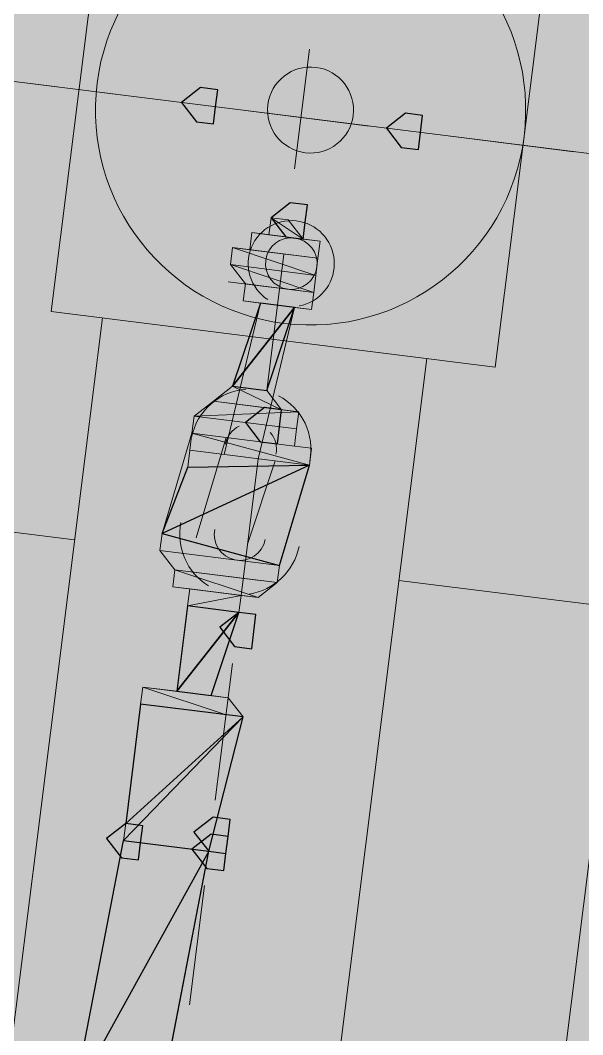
# Model space of a CAD drawing. Header units: metres. Extents: x -4 to 509425, y 7549 to 4732445.
# Drawn here: x 476054.4975 to 476054.7741, y 4719727.5719 to 4719728.0712 of the extents above; entities that cross this region are included whole.
import ezdxf

# ---------------------------------------------------------------- set-up
doc = ezdxf.new("R2010")
doc.units = ezdxf.units.M
doc.header["$LTSCALE"] = 0.01
doc.header["$MEASUREMENT"] = 0
doc.layers.get('0').update_dxf_attribs({"lineweight": 0})
doc.layers.add('_SUBESTACIÓN', color=1, linetype='Continuous')
doc.layers.add('SUBESTACION LA VID', color=253, linetype='Continuous')

# ---------------------------------------------------------------- blocks, each defined once
blk = doc.blocks.new('A$Cfff6051d')
at = {"layer": 'SUBESTACION LA VID', "transparency": 33554687}
h = blk.add_hatch(color=256, dxfattribs=at)
h.dxf.hatch_style = 2
h.paths.add_polyline_path([(476054.59354, 4719728.02864), (476054.59459, 4719728.03704), (476054.58619, 4719728.03809), (476054.57674, 4719728.03074), (476054.58409, 4719728.02129), (476054.59249, 4719728.02024)])
h = blk.add_hatch(color=256, dxfattribs=at)
h.dxf.hatch_style = 2
h.paths.add_polyline_path([(476054.59354, 4719728.02864), (476054.59459, 4719728.03704), (476054.58619, 4719728.03809), (476054.57674, 4719728.03074), (476054.58409, 4719728.02129), (476054.59249, 4719728.02024)])
h = blk.add_hatch(color=256, dxfattribs=at)
h.dxf.hatch_style = 2
h.paths.add_polyline_path([(476054.59354, 4719728.02864), (476054.59459, 4719728.03704), (476054.58619, 4719728.03809), (476054.57674, 4719728.03074), (476054.58409, 4719728.02129), (476054.59249, 4719728.02024)])
h = blk.add_hatch(color=256, dxfattribs=at)
h.dxf.hatch_style = 2
h.paths.add_polyline_path([(476054.59354, 4719728.02864), (476054.59459, 4719728.03704), (476054.58619, 4719728.03809), (476054.57674, 4719728.03074), (476054.58409, 4719728.02129), (476054.59249, 4719728.02024)])
h = blk.add_hatch(color=256, dxfattribs=at)
h.dxf.hatch_style = 2
h.paths.add_polyline_path([(476054.59354, 4719728.02864), (476054.59459, 4719728.03704), (476054.58619, 4719728.03809), (476054.57674, 4719728.03074), (476054.58409, 4719728.02129), (476054.59249, 4719728.02024)])
h = blk.add_hatch(color=256, dxfattribs=at)
h.dxf.hatch_style = 2
h.paths.add_polyline_path([(476054.59354, 4719728.02864), (476054.59459, 4719728.03704), (476054.58619, 4719728.03809), (476054.57674, 4719728.03074), (476054.58409, 4719728.02129), (476054.59249, 4719728.02024)])
h = blk.add_hatch(color=256, dxfattribs=at)
h.dxf.hatch_style = 2
h.paths.add_polyline_path([(476054.69435, 4719728.016), (476054.6954, 4719728.0244), (476054.687, 4719728.02545), (476054.67755, 4719728.01811), (476054.6849, 4719728.00865), (476054.6933, 4719728.0076)])
h = blk.add_hatch(color=256, dxfattribs=at)
h.dxf.hatch_style = 2
h.paths.add_polyline_path([(476054.69435, 4719728.016), (476054.6954, 4719728.0244), (476054.687, 4719728.02545), (476054.67755, 4719728.01811), (476054.6849, 4719728.00865), (476054.6933, 4719728.0076)])
h = blk.add_hatch(color=256, dxfattribs=at)
h.dxf.hatch_style = 2
h.paths.add_polyline_path([(476054.69435, 4719728.016), (476054.6954, 4719728.0244), (476054.687, 4719728.02545), (476054.67755, 4719728.01811), (476054.6849, 4719728.00865), (476054.6933, 4719728.0076)])
h = blk.add_hatch(color=256, dxfattribs=at)
h.dxf.hatch_style = 2
h.paths.add_polyline_path([(476054.69435, 4719728.016), (476054.6954, 4719728.0244), (476054.687, 4719728.02545), (476054.67755, 4719728.01811), (476054.6849, 4719728.00865), (476054.6933, 4719728.0076)])
h = blk.add_hatch(color=256, dxfattribs=at)
h.dxf.hatch_style = 2
h.paths.add_polyline_path([(476054.69435, 4719728.016), (476054.6954, 4719728.0244), (476054.687, 4719728.02545), (476054.67755, 4719728.01811), (476054.6849, 4719728.00865), (476054.6933, 4719728.0076)])
h = blk.add_hatch(color=256, dxfattribs=at)
h.dxf.hatch_style = 2
h.paths.add_polyline_path([(476054.69435, 4719728.016), (476054.6954, 4719728.0244), (476054.687, 4719728.02545), (476054.67755, 4719728.01811), (476054.6849, 4719728.00865), (476054.6933, 4719728.0076)])
h = blk.add_hatch(color=256, dxfattribs=at)
h.dxf.hatch_style = 2
h.paths.add_polyline_path([(476054.63763, 4719727.97192), (476054.63868, 4719727.98032), (476054.63027, 4719727.98137), (476054.62082, 4719727.97402), (476054.62817, 4719727.96457), (476054.63658, 4719727.96352)])
h = blk.add_hatch(color=256, dxfattribs=at)
h.dxf.hatch_style = 2
h.paths.add_polyline_path([(476054.63763, 4719727.97192), (476054.63868, 4719727.98032), (476054.63027, 4719727.98137), (476054.62082, 4719727.97402), (476054.62817, 4719727.96457), (476054.63658, 4719727.96352)])
h = blk.add_hatch(color=256, dxfattribs=at)
h.dxf.hatch_style = 2
h.paths.add_polyline_path([(476054.63763, 4719727.97192), (476054.63868, 4719727.98032), (476054.63027, 4719727.98137), (476054.62082, 4719727.97402), (476054.62817, 4719727.96457), (476054.63658, 4719727.96352)])
h = blk.add_hatch(color=256, dxfattribs=at)
h.dxf.hatch_style = 2
h.paths.add_polyline_path([(476054.63763, 4719727.97192), (476054.63868, 4719727.98032), (476054.63027, 4719727.98137), (476054.62082, 4719727.97402), (476054.62817, 4719727.96457), (476054.63658, 4719727.96352)])
h = blk.add_hatch(color=256, dxfattribs=at)
h.dxf.hatch_style = 2
h.paths.add_polyline_path([(476054.63763, 4719727.97192), (476054.63868, 4719727.98032), (476054.63027, 4719727.98137), (476054.62082, 4719727.97402), (476054.62817, 4719727.96457), (476054.63658, 4719727.96352)])
h = blk.add_hatch(color=256, dxfattribs=at)
h.dxf.hatch_style = 2
h.paths.add_polyline_path([(476054.63763, 4719727.97192), (476054.63868, 4719727.98032), (476054.63027, 4719727.98137), (476054.62082, 4719727.97402), (476054.62817, 4719727.96457), (476054.63658, 4719727.96352)])
h = blk.add_hatch(color=256, dxfattribs=at)
h.dxf.hatch_style = 2
h.paths.add_polyline_path([(476054.62499, 4719727.87111), (476054.62604, 4719727.87951), (476054.61764, 4719727.88057), (476054.60818, 4719727.87322), (476054.61553, 4719727.86377), (476054.62394, 4719727.86271)])
h = blk.add_hatch(color=256, dxfattribs=at)
h.dxf.hatch_style = 2
h.paths.add_polyline_path([(476054.62499, 4719727.87111), (476054.62604, 4719727.87951), (476054.61764, 4719727.88057), (476054.60818, 4719727.87322), (476054.61553, 4719727.86377), (476054.62394, 4719727.86271)])
h = blk.add_hatch(color=256, dxfattribs=at)
h.dxf.hatch_style = 2
h.paths.add_polyline_path([(476054.62499, 4719727.87111), (476054.62604, 4719727.87951), (476054.61764, 4719727.88057), (476054.60818, 4719727.87322), (476054.61553, 4719727.86377), (476054.62394, 4719727.86271)])
h = blk.add_hatch(color=256, dxfattribs=at)
h.dxf.hatch_style = 2
h.paths.add_polyline_path([(476054.62499, 4719727.87111), (476054.62604, 4719727.87951), (476054.61764, 4719727.88057), (476054.60818, 4719727.87322), (476054.61553, 4719727.86377), (476054.62394, 4719727.86271)])
h = blk.add_hatch(color=256, dxfattribs=at)
h.dxf.hatch_style = 2
h.paths.add_polyline_path([(476054.62499, 4719727.87111), (476054.62604, 4719727.87951), (476054.61764, 4719727.88057), (476054.60818, 4719727.87322), (476054.61553, 4719727.86377), (476054.62394, 4719727.86271)])
h = blk.add_hatch(color=256, dxfattribs=at)
h.dxf.hatch_style = 2
h.paths.add_polyline_path([(476054.62499, 4719727.87111), (476054.62604, 4719727.87951), (476054.61764, 4719727.88057), (476054.60818, 4719727.87322), (476054.61553, 4719727.86377), (476054.62394, 4719727.86271)])
h = blk.add_hatch(color=256, dxfattribs=at)
h.dxf.hatch_style = 2
h.paths.add_polyline_path([(476054.61235, 4719727.77031), (476054.61341, 4719727.77871), (476054.605, 4719727.77976), (476054.59555, 4719727.77242), (476054.60289, 4719727.76296), (476054.6113, 4719727.76191)])
h = blk.add_hatch(color=256, dxfattribs=at)
h.dxf.hatch_style = 2
h.paths.add_polyline_path([(476054.61235, 4719727.77031), (476054.61341, 4719727.77871), (476054.605, 4719727.77976), (476054.59555, 4719727.77242), (476054.60289, 4719727.76296), (476054.6113, 4719727.76191)])
h = blk.add_hatch(color=256, dxfattribs=at)
h.dxf.hatch_style = 2
h.paths.add_polyline_path([(476054.61235, 4719727.77031), (476054.61341, 4719727.77871), (476054.605, 4719727.77976), (476054.59555, 4719727.77242), (476054.60289, 4719727.76296), (476054.6113, 4719727.76191)])
h = blk.add_hatch(color=256, dxfattribs=at)
h.dxf.hatch_style = 2
h.paths.add_polyline_path([(476054.61235, 4719727.77031), (476054.61341, 4719727.77871), (476054.605, 4719727.77976), (476054.59555, 4719727.77242), (476054.60289, 4719727.76296), (476054.6113, 4719727.76191)])
h = blk.add_hatch(color=256, dxfattribs=at)
h.dxf.hatch_style = 2
h.paths.add_polyline_path([(476054.61235, 4719727.77031), (476054.61341, 4719727.77871), (476054.605, 4719727.77976), (476054.59555, 4719727.77242), (476054.60289, 4719727.76296), (476054.6113, 4719727.76191)])
h = blk.add_hatch(color=256, dxfattribs=at)
h.dxf.hatch_style = 2
h.paths.add_polyline_path([(476054.61235, 4719727.77031), (476054.61341, 4719727.77871), (476054.605, 4719727.77976), (476054.59555, 4719727.77242), (476054.60289, 4719727.76296), (476054.6113, 4719727.76191)])
h = blk.add_hatch(color=256, dxfattribs=at)
h.dxf.hatch_style = 2
h.paths.add_polyline_path([(476054.59972, 4719727.6695), (476054.60077, 4719727.6779), (476054.59236, 4719727.67896), (476054.58291, 4719727.67161), (476054.59025, 4719727.66216), (476054.59866, 4719727.6611)])
h = blk.add_hatch(color=256, dxfattribs=at)
h.dxf.hatch_style = 2
h.paths.add_polyline_path([(476054.59972, 4719727.6695), (476054.60077, 4719727.6779), (476054.59236, 4719727.67896), (476054.58291, 4719727.67161), (476054.59025, 4719727.66216), (476054.59866, 4719727.6611)])
h = blk.add_hatch(color=256, dxfattribs=at)
h.dxf.hatch_style = 2
h.paths.add_polyline_path([(476054.59972, 4719727.6695), (476054.60077, 4719727.6779), (476054.59236, 4719727.67896), (476054.58291, 4719727.67161), (476054.59025, 4719727.66216), (476054.59866, 4719727.6611)])
h = blk.add_hatch(color=256, dxfattribs=at)
h.dxf.hatch_style = 2
h.paths.add_polyline_path([(476054.59972, 4719727.6695), (476054.60077, 4719727.6779), (476054.59236, 4719727.67896), (476054.58291, 4719727.67161), (476054.59025, 4719727.66216), (476054.59866, 4719727.6611)])
h = blk.add_hatch(color=256, dxfattribs=at)
h.dxf.hatch_style = 2
h.paths.add_polyline_path([(476054.59972, 4719727.6695), (476054.60077, 4719727.6779), (476054.59236, 4719727.67896), (476054.58291, 4719727.67161), (476054.59025, 4719727.66216), (476054.59866, 4719727.6611)])
h = blk.add_hatch(color=256, dxfattribs=at)
h.dxf.hatch_style = 2
h.paths.add_polyline_path([(476054.59972, 4719727.6695), (476054.60077, 4719727.6779), (476054.59236, 4719727.67896), (476054.58291, 4719727.67161), (476054.59025, 4719727.66216), (476054.59866, 4719727.6611)])
h = blk.add_hatch(color=256, dxfattribs=at)
h.dxf.hatch_style = 2
h.paths.add_polyline_path([(476054.55665, 4719727.66637), (476054.55771, 4719727.67477), (476054.54931, 4719727.67582), (476054.53985, 4719727.66848), (476054.5472, 4719727.65902), (476054.5556, 4719727.65797)])
h = blk.add_hatch(color=256, dxfattribs=at)
h.dxf.hatch_style = 2
h.paths.add_polyline_path([(476054.59866, 4719727.6611), (476054.59972, 4719727.6695), (476054.59131, 4719727.67056), (476054.58185, 4719727.66321), (476054.5892, 4719727.65376), (476054.59761, 4719727.6527)])
at = {"layer": 'SUBESTACION LA VID', "lineweight": 15}
for p, q in [((476055.52598, 4719727.91174), (476054.26593, 4719728.06971)), ((476054.63238, 4719727.99817), (476054.63975, 4719728.05697)), ((476054.63238, 4719727.99817), (476054.63975, 4719728.05697)), ((476054.63238, 4719727.99817), (476054.63975, 4719728.05697)), ((476054.63238, 4719727.99817), (476054.63975, 4719728.05697)), ((476054.63975, 4719728.05697), (476054.63238, 4719727.99817)), ((476054.63975, 4719728.05697), (476054.63238, 4719727.99817)), ((476054.55994, 4719728.03285), (476054.50114, 4719728.04022)), ((476054.55994, 4719728.03285), (476054.50114, 4719728.04022)), ((476054.55994, 4719728.03285), (476054.50114, 4719728.04022)), ((476054.55994, 4719728.03285), (476054.50114, 4719728.04022)), ((476054.55994, 4719728.03285), (476054.50114, 4719728.04022)), ((476054.55994, 4719728.03285), (476054.50114, 4719728.04022)), ((476054.66915, 4719728.01916), (476054.60194, 4719728.02758)), ((476054.66915, 4719728.01916), (476054.60194, 4719728.02758)), ((476054.66915, 4719728.01916), (476054.60194, 4719728.02758)), ((476054.66915, 4719728.01916), (476054.60194, 4719728.02758)), ((476054.66915, 4719728.01916), (476054.60194, 4719728.02758)), ((476054.66915, 4719728.01916), (476054.60194, 4719728.02758)), ((476054.76995, 4719728.00652), (476054.70275, 4719728.01495)), ((476054.76995, 4719728.00652), (476054.70275, 4719728.01495)), ((476054.76995, 4719728.00652), (476054.70275, 4719728.01495)), ((476054.76995, 4719728.00652), (476054.70275, 4719728.01495)), ((476054.76995, 4719728.00652), (476054.70275, 4719728.01495)), ((476054.76995, 4719728.00652), (476054.70275, 4719728.01495)), ((476054.61869, 4719727.88897), (476054.62711, 4719727.95617)), ((476054.61869, 4719727.88897), (476054.62711, 4719727.95617)), ((476054.61869, 4719727.88897), (476054.62711, 4719727.95617)), ((476054.61869, 4719727.88897), (476054.62711, 4719727.95617)), ((476054.62711, 4719727.95617), (476054.61869, 4719727.88897)), ((476054.62711, 4719727.95617), (476054.61869, 4719727.88897)), ((476054.61556, 4719727.93202), (476054.59768, 4719727.85747)), ((476054.63236, 4719727.92991), (476054.61448, 4719727.85537)), ((476054.58193, 4719727.86798), (476054.56721, 4719727.81863)), ((476054.59873, 4719727.86587), (476054.58401, 4719727.81652)), ((476054.60605, 4719727.78816), (476054.61448, 4719727.85537)), ((476054.60605, 4719727.78816), (476054.61448, 4719727.85537)), ((476054.60605, 4719727.78816), (476054.61448, 4719727.85537)), ((476054.60605, 4719727.78816), (476054.61448, 4719727.85537)), ((476054.61448, 4719727.85537), (476054.60605, 4719727.78816)), ((476054.61448, 4719727.85537), (476054.60605, 4719727.78816)), ((476054.60608, 4719727.85642), (476054.60608, 4719727.85642)), ((476054.62289, 4719727.85431), (476054.60921, 4719727.81336)), ((476054.63969, 4719727.85221), (476054.62497, 4719727.80286)), ((476054.5798, 4719727.78292), (476054.57453, 4719727.74092)), ((476054.605, 4719727.77976), (476054.59133, 4719727.73881)), ((476054.59341, 4719727.68736), (476054.60184, 4719727.75456)), ((476054.59341, 4719727.68736), (476054.60184, 4719727.75456)), ((476054.59341, 4719727.68736), (476054.60184, 4719727.75456)), ((476054.59341, 4719727.68736), (476054.60184, 4719727.75456)), ((476054.60184, 4719727.75456), (476054.59341, 4719727.68736)), ((476054.60184, 4719727.75456), (476054.59341, 4719727.68736)), ((476054.59973, 4719727.73776), (476054.56613, 4719727.74197)), ((476054.55668, 4719727.73462), (476054.54931, 4719727.67582)), ((476054.56508, 4719727.73357), (476054.56508, 4719727.73357)), ((476054.59868, 4719727.72936), (476054.59868, 4719727.72936)), ((476054.60709, 4719727.7283), (476054.59025, 4719727.66216)), ((476054.54825, 4719727.66742), (476054.52406, 4719727.54247)), ((476054.59025, 4719727.66216), (476054.54825, 4719727.66742)), ((476054.59025, 4719727.66216), (476054.56606, 4719727.53721)), ((476054.58078, 4719727.58655), (476054.58815, 4719727.64536)), ((476054.58078, 4719727.58655), (476054.58815, 4719727.64536)), ((476054.58078, 4719727.58655), (476054.58815, 4719727.64536)), ((476054.58078, 4719727.58655), (476054.58815, 4719727.64536)), ((476054.58815, 4719727.64536), (476054.58078, 4719727.58655)), ((476054.58815, 4719727.64536), (476054.58078, 4719727.58655))]:
    blk.add_line(p, q, dxfattribs=at)
at = {"layer": 'SUBESTACION LA VID', "lineweight": 0}
for p, q in [((476054.60189, 4719727.89107), (476054.61869, 4719727.88897)), ((476054.56613, 4719727.74197), (476054.57453, 4719727.74092))]:
    blk.add_line(p, q, dxfattribs=at)
at = {"layer": 'SUBESTACION LA VID', "lineweight": 15}
for points in [[(476054.54003, 4719728.14627), (476054.75844, 4719728.11888), (476054.73106, 4719727.90048), (476054.51265, 4719727.92786), (476054.54003, 4719728.14627)], [(476054.51265, 4719727.92786), (476054.73106, 4719727.90048), (476054.75844, 4719728.11888), (476054.54003, 4719728.14627), (476054.51265, 4719727.92786)], [(476054.56606, 4719727.53721), (476054.59025, 4719727.66216), (476054.60709, 4719727.7283), (476054.59973, 4719727.73776), (476054.59133, 4719727.73881), (476054.605, 4719727.77976), (476054.60605, 4719727.78816), (476054.61446, 4719727.78711), (476054.62391, 4719727.79446), (476054.62497, 4719727.80286), (476054.63969, 4719727.85221), (476054.64074, 4719727.86061), (476054.63234, 4719727.86166), (476054.63339, 4719727.87006), (476054.63444, 4719727.87846), (476054.62604, 4719727.87951), (476054.61869, 4719727.88897), (476054.63236, 4719727.92991), (476054.64076, 4719727.92886), (476054.64182, 4719727.93726), (476054.64287, 4719727.94566), (476054.64392, 4719727.95406), (476054.64498, 4719727.96246), (476054.63658, 4719727.96352), (476054.62922, 4719727.97297), (476054.62082, 4719727.97402), (476054.61977, 4719727.96562), (476054.61137, 4719727.96668), (476054.61031, 4719727.95828), (476054.60191, 4719727.95933), (476054.60086, 4719727.95093), (476054.60821, 4719727.94147), (476054.60716, 4719727.93307), (476054.61556, 4719727.93202), (476054.60189, 4719727.89107), (476054.59244, 4719727.88373), (476054.58298, 4719727.87638), (476054.58193, 4719727.86798), (476054.58088, 4719727.85958), (476054.57982, 4719727.85118), (476054.56721, 4719727.81863), (476054.56616, 4719727.81023), (476054.5735, 4719727.80078), (476054.57245, 4719727.79238), (476054.58085, 4719727.79132), (476054.5798, 4719727.78292), (476054.57453, 4719727.74092), (476054.56613, 4719727.74197), (476054.55773, 4719727.74302), (476054.55668, 4719727.73462), (476054.54931, 4719727.67582), (476054.54825, 4719727.66742), (476054.52406, 4719727.54247)], [(476054.69746, 4719727.90469), (476054.629, 4719727.35867), (476054.46939, 4719727.37868), (476054.53785, 4719727.9247)], [(476054.69746, 4719727.90469), (476054.629, 4719727.35867), (476054.46939, 4719727.37868), (476054.53785, 4719727.9247)], [(476054.68377, 4719727.79548), (476054.79297, 4719727.78179), (476054.65816, 4719726.70655), (476054.28016, 4719726.75394), (476054.41496, 4719727.82918), (476054.52416, 4719727.81549)], [(476054.68377, 4719727.79548), (476054.79297, 4719727.78179), (476054.65816, 4719726.70655), (476054.28016, 4719726.75394), (476054.41496, 4719727.82918), (476054.52416, 4719727.81549)]]:
    blk.add_lwpolyline(points, dxfattribs=at)
at = {"layer": 'SUBESTACION LA VID'}
for points in [[(476054.59354, 4719728.02864), (476054.59459, 4719728.03704), (476054.58619, 4719728.03809), (476054.57674, 4719728.03074), (476054.58409, 4719728.02129), (476054.59249, 4719728.02024)], [(476054.59354, 4719728.02864), (476054.59459, 4719728.03704), (476054.58619, 4719728.03809), (476054.57674, 4719728.03074), (476054.58409, 4719728.02129), (476054.59249, 4719728.02024)], [(476054.59354, 4719728.02864), (476054.59459, 4719728.03704), (476054.58619, 4719728.03809), (476054.57674, 4719728.03074), (476054.58409, 4719728.02129), (476054.59249, 4719728.02024)], [(476054.59354, 4719728.02864), (476054.59459, 4719728.03704), (476054.58619, 4719728.03809), (476054.57674, 4719728.03074), (476054.58409, 4719728.02129), (476054.59249, 4719728.02024)], [(476054.59354, 4719728.02864), (476054.59459, 4719728.03704), (476054.58619, 4719728.03809), (476054.57674, 4719728.03074), (476054.58409, 4719728.02129), (476054.59249, 4719728.02024)], [(476054.59354, 4719728.02864), (476054.59459, 4719728.03704), (476054.58619, 4719728.03809), (476054.57674, 4719728.03074), (476054.58409, 4719728.02129), (476054.59249, 4719728.02024)], [(476054.69435, 4719728.016), (476054.6954, 4719728.0244), (476054.687, 4719728.02545), (476054.67755, 4719728.01811), (476054.6849, 4719728.00865), (476054.6933, 4719728.0076)], [(476054.69435, 4719728.016), (476054.6954, 4719728.0244), (476054.687, 4719728.02545), (476054.67755, 4719728.01811), (476054.6849, 4719728.00865), (476054.6933, 4719728.0076)], [(476054.69435, 4719728.016), (476054.6954, 4719728.0244), (476054.687, 4719728.02545), (476054.67755, 4719728.01811), (476054.6849, 4719728.00865), (476054.6933, 4719728.0076)], [(476054.69435, 4719728.016), (476054.6954, 4719728.0244), (476054.687, 4719728.02545), (476054.67755, 4719728.01811), (476054.6849, 4719728.00865), (476054.6933, 4719728.0076)], [(476054.69435, 4719728.016), (476054.6954, 4719728.0244), (476054.687, 4719728.02545), (476054.67755, 4719728.01811), (476054.6849, 4719728.00865), (476054.6933, 4719728.0076)], [(476054.69435, 4719728.016), (476054.6954, 4719728.0244), (476054.687, 4719728.02545), (476054.67755, 4719728.01811), (476054.6849, 4719728.00865), (476054.6933, 4719728.0076)], [(476054.63763, 4719727.97192), (476054.63868, 4719727.98032), (476054.63027, 4719727.98137), (476054.62082, 4719727.97402), (476054.62817, 4719727.96457), (476054.63658, 4719727.96352)], [(476054.63763, 4719727.97192), (476054.63868, 4719727.98032), (476054.63027, 4719727.98137), (476054.62082, 4719727.97402), (476054.62817, 4719727.96457), (476054.63658, 4719727.96352)], [(476054.63763, 4719727.97192), (476054.63868, 4719727.98032), (476054.63027, 4719727.98137), (476054.62082, 4719727.97402), (476054.62817, 4719727.96457), (476054.63658, 4719727.96352)], [(476054.63763, 4719727.97192), (476054.63868, 4719727.98032), (476054.63027, 4719727.98137), (476054.62082, 4719727.97402), (476054.62817, 4719727.96457), (476054.63658, 4719727.96352)], [(476054.63763, 4719727.97192), (476054.63868, 4719727.98032), (476054.63027, 4719727.98137), (476054.62082, 4719727.97402), (476054.62817, 4719727.96457), (476054.63658, 4719727.96352)], [(476054.63763, 4719727.97192), (476054.63868, 4719727.98032), (476054.63027, 4719727.98137), (476054.62082, 4719727.97402), (476054.62817, 4719727.96457), (476054.63658, 4719727.96352)], [(476054.60189, 4719727.89107), (476054.63236, 4719727.92991), (476054.61556, 4719727.93202)], [(476054.61869, 4719727.88897), (476054.63236, 4719727.92991), (476054.60189, 4719727.89107)], [(476054.62499, 4719727.87111), (476054.62604, 4719727.87951), (476054.61764, 4719727.88057), (476054.60818, 4719727.87322), (476054.61553, 4719727.86377), (476054.62394, 4719727.86271)], [(476054.62499, 4719727.87111), (476054.62604, 4719727.87951), (476054.61764, 4719727.88057), (476054.60818, 4719727.87322), (476054.61553, 4719727.86377), (476054.62394, 4719727.86271)], [(476054.62499, 4719727.87111), (476054.62604, 4719727.87951), (476054.61764, 4719727.88057), (476054.60818, 4719727.87322), (476054.61553, 4719727.86377), (476054.62394, 4719727.86271)], [(476054.62499, 4719727.87111), (476054.62604, 4719727.87951), (476054.61764, 4719727.88057), (476054.60818, 4719727.87322), (476054.61553, 4719727.86377), (476054.62394, 4719727.86271)], [(476054.62499, 4719727.87111), (476054.62604, 4719727.87951), (476054.61764, 4719727.88057), (476054.60818, 4719727.87322), (476054.61553, 4719727.86377), (476054.62394, 4719727.86271)], [(476054.62499, 4719727.87111), (476054.62604, 4719727.87951), (476054.61764, 4719727.88057), (476054.60818, 4719727.87322), (476054.61553, 4719727.86377), (476054.62394, 4719727.86271)], [(476054.57453, 4719727.74092), (476054.605, 4719727.77976), (476054.5798, 4719727.78292)], [(476054.59133, 4719727.73881), (476054.605, 4719727.77976), (476054.57453, 4719727.74092)], [(476054.61235, 4719727.77031), (476054.61341, 4719727.77871), (476054.605, 4719727.77976), (476054.59555, 4719727.77242), (476054.60289, 4719727.76296), (476054.6113, 4719727.76191)], [(476054.61235, 4719727.77031), (476054.61341, 4719727.77871), (476054.605, 4719727.77976), (476054.59555, 4719727.77242), (476054.60289, 4719727.76296), (476054.6113, 4719727.76191)], [(476054.61235, 4719727.77031), (476054.61341, 4719727.77871), (476054.605, 4719727.77976), (476054.59555, 4719727.77242), (476054.60289, 4719727.76296), (476054.6113, 4719727.76191)], [(476054.61235, 4719727.77031), (476054.61341, 4719727.77871), (476054.605, 4719727.77976), (476054.59555, 4719727.77242), (476054.60289, 4719727.76296), (476054.6113, 4719727.76191)], [(476054.61235, 4719727.77031), (476054.61341, 4719727.77871), (476054.605, 4719727.77976), (476054.59555, 4719727.77242), (476054.60289, 4719727.76296), (476054.6113, 4719727.76191)], [(476054.61235, 4719727.77031), (476054.61341, 4719727.77871), (476054.605, 4719727.77976), (476054.59555, 4719727.77242), (476054.60289, 4719727.76296), (476054.6113, 4719727.76191)], [(476054.54931, 4719727.67582), (476054.60709, 4719727.7283), (476054.55668, 4719727.73462)], [(476054.59025, 4719727.66216), (476054.60709, 4719727.7283), (476054.54825, 4719727.66742)], [(476054.59972, 4719727.6695), (476054.60077, 4719727.6779), (476054.59236, 4719727.67896), (476054.58291, 4719727.67161), (476054.59025, 4719727.66216), (476054.59866, 4719727.6611)], [(476054.59972, 4719727.6695), (476054.60077, 4719727.6779), (476054.59236, 4719727.67896), (476054.58291, 4719727.67161), (476054.59025, 4719727.66216), (476054.59866, 4719727.6611)], [(476054.59972, 4719727.6695), (476054.60077, 4719727.6779), (476054.59236, 4719727.67896), (476054.58291, 4719727.67161), (476054.59025, 4719727.66216), (476054.59866, 4719727.6611)], [(476054.59972, 4719727.6695), (476054.60077, 4719727.6779), (476054.59236, 4719727.67896), (476054.58291, 4719727.67161), (476054.59025, 4719727.66216), (476054.59866, 4719727.6611)], [(476054.59972, 4719727.6695), (476054.60077, 4719727.6779), (476054.59236, 4719727.67896), (476054.58291, 4719727.67161), (476054.59025, 4719727.66216), (476054.59866, 4719727.6611)], [(476054.59972, 4719727.6695), (476054.60077, 4719727.6779), (476054.59236, 4719727.67896), (476054.58291, 4719727.67161), (476054.59025, 4719727.66216), (476054.59866, 4719727.6611)], [(476054.55665, 4719727.66637), (476054.55771, 4719727.67477), (476054.54931, 4719727.67582), (476054.53985, 4719727.66848), (476054.5472, 4719727.65902), (476054.5556, 4719727.65797)], [(476054.59866, 4719727.6611), (476054.59972, 4719727.6695), (476054.59131, 4719727.67056), (476054.58185, 4719727.66321), (476054.5892, 4719727.65376), (476054.59761, 4719727.6527)]]:
    blk.add_lwpolyline(points, close=True, dxfattribs=at)
at = {"layer": 'SUBESTACION LA VID', "lineweight": 0}
for points in [[(476054.59354, 4719728.02864), (476054.59459, 4719728.03704), (476054.58619, 4719728.03809), (476054.57674, 4719728.03074), (476054.58409, 4719728.02129), (476054.59249, 4719728.02024)], [(476054.59354, 4719728.02864), (476054.59459, 4719728.03704), (476054.58619, 4719728.03809), (476054.57674, 4719728.03074), (476054.58409, 4719728.02129), (476054.59249, 4719728.02024)], [(476054.59354, 4719728.02864), (476054.59459, 4719728.03704), (476054.58619, 4719728.03809), (476054.57674, 4719728.03074), (476054.58409, 4719728.02129), (476054.59249, 4719728.02024)], [(476054.59354, 4719728.02864), (476054.59459, 4719728.03704), (476054.58619, 4719728.03809), (476054.57674, 4719728.03074), (476054.58409, 4719728.02129), (476054.59249, 4719728.02024)], [(476054.59354, 4719728.02864), (476054.59459, 4719728.03704), (476054.58619, 4719728.03809), (476054.57674, 4719728.03074), (476054.58409, 4719728.02129), (476054.59249, 4719728.02024)], [(476054.59354, 4719728.02864), (476054.59459, 4719728.03704), (476054.58619, 4719728.03809), (476054.57674, 4719728.03074), (476054.58409, 4719728.02129), (476054.59249, 4719728.02024)], [(476054.69435, 4719728.016), (476054.6954, 4719728.0244), (476054.687, 4719728.02545), (476054.67755, 4719728.01811), (476054.6849, 4719728.00865), (476054.6933, 4719728.0076)], [(476054.69435, 4719728.016), (476054.6954, 4719728.0244), (476054.687, 4719728.02545), (476054.67755, 4719728.01811), (476054.6849, 4719728.00865), (476054.6933, 4719728.0076)], [(476054.69435, 4719728.016), (476054.6954, 4719728.0244), (476054.687, 4719728.02545), (476054.67755, 4719728.01811), (476054.6849, 4719728.00865), (476054.6933, 4719728.0076)], [(476054.69435, 4719728.016), (476054.6954, 4719728.0244), (476054.687, 4719728.02545), (476054.67755, 4719728.01811), (476054.6849, 4719728.00865), (476054.6933, 4719728.0076)], [(476054.69435, 4719728.016), (476054.6954, 4719728.0244), (476054.687, 4719728.02545), (476054.67755, 4719728.01811), (476054.6849, 4719728.00865), (476054.6933, 4719728.0076)], [(476054.69435, 4719728.016), (476054.6954, 4719728.0244), (476054.687, 4719728.02545), (476054.67755, 4719728.01811), (476054.6849, 4719728.00865), (476054.6933, 4719728.0076)], [(476054.63763, 4719727.97192), (476054.63868, 4719727.98032), (476054.63027, 4719727.98137), (476054.62082, 4719727.97402), (476054.62817, 4719727.96457), (476054.63658, 4719727.96352)], [(476054.63763, 4719727.97192), (476054.63868, 4719727.98032), (476054.63027, 4719727.98137), (476054.62082, 4719727.97402), (476054.62817, 4719727.96457), (476054.63658, 4719727.96352)], [(476054.63763, 4719727.97192), (476054.63868, 4719727.98032), (476054.63027, 4719727.98137), (476054.62082, 4719727.97402), (476054.62817, 4719727.96457), (476054.63658, 4719727.96352)], [(476054.63763, 4719727.97192), (476054.63868, 4719727.98032), (476054.63027, 4719727.98137), (476054.62082, 4719727.97402), (476054.62817, 4719727.96457), (476054.63658, 4719727.96352)], [(476054.63763, 4719727.97192), (476054.63868, 4719727.98032), (476054.63027, 4719727.98137), (476054.62082, 4719727.97402), (476054.62817, 4719727.96457), (476054.63658, 4719727.96352)], [(476054.63763, 4719727.97192), (476054.63868, 4719727.98032), (476054.63027, 4719727.98137), (476054.62082, 4719727.97402), (476054.62817, 4719727.96457), (476054.63658, 4719727.96352)], [(476054.60189, 4719727.89107), (476054.63236, 4719727.92991), (476054.61556, 4719727.93202)], [(476054.61869, 4719727.88897), (476054.63236, 4719727.92991), (476054.60189, 4719727.89107)], [(476054.62499, 4719727.87111), (476054.62604, 4719727.87951), (476054.61764, 4719727.88057), (476054.60818, 4719727.87322), (476054.61553, 4719727.86377), (476054.62394, 4719727.86271)], [(476054.62499, 4719727.87111), (476054.62604, 4719727.87951), (476054.61764, 4719727.88057), (476054.60818, 4719727.87322), (476054.61553, 4719727.86377), (476054.62394, 4719727.86271)], [(476054.62499, 4719727.87111), (476054.62604, 4719727.87951), (476054.61764, 4719727.88057), (476054.60818, 4719727.87322), (476054.61553, 4719727.86377), (476054.62394, 4719727.86271)], [(476054.62499, 4719727.87111), (476054.62604, 4719727.87951), (476054.61764, 4719727.88057), (476054.60818, 4719727.87322), (476054.61553, 4719727.86377), (476054.62394, 4719727.86271)], [(476054.62499, 4719727.87111), (476054.62604, 4719727.87951), (476054.61764, 4719727.88057), (476054.60818, 4719727.87322), (476054.61553, 4719727.86377), (476054.62394, 4719727.86271)], [(476054.62499, 4719727.87111), (476054.62604, 4719727.87951), (476054.61764, 4719727.88057), (476054.60818, 4719727.87322), (476054.61553, 4719727.86377), (476054.62394, 4719727.86271)], [(476054.57453, 4719727.74092), (476054.605, 4719727.77976), (476054.5798, 4719727.78292)], [(476054.59133, 4719727.73881), (476054.605, 4719727.77976), (476054.57453, 4719727.74092)], [(476054.61235, 4719727.77031), (476054.61341, 4719727.77871), (476054.605, 4719727.77976), (476054.59555, 4719727.77242), (476054.60289, 4719727.76296), (476054.6113, 4719727.76191)], [(476054.61235, 4719727.77031), (476054.61341, 4719727.77871), (476054.605, 4719727.77976), (476054.59555, 4719727.77242), (476054.60289, 4719727.76296), (476054.6113, 4719727.76191)], [(476054.61235, 4719727.77031), (476054.61341, 4719727.77871), (476054.605, 4719727.77976), (476054.59555, 4719727.77242), (476054.60289, 4719727.76296), (476054.6113, 4719727.76191)], [(476054.61235, 4719727.77031), (476054.61341, 4719727.77871), (476054.605, 4719727.77976), (476054.59555, 4719727.77242), (476054.60289, 4719727.76296), (476054.6113, 4719727.76191)], [(476054.61235, 4719727.77031), (476054.61341, 4719727.77871), (476054.605, 4719727.77976), (476054.59555, 4719727.77242), (476054.60289, 4719727.76296), (476054.6113, 4719727.76191)], [(476054.61235, 4719727.77031), (476054.61341, 4719727.77871), (476054.605, 4719727.77976), (476054.59555, 4719727.77242), (476054.60289, 4719727.76296), (476054.6113, 4719727.76191)], [(476054.54931, 4719727.67582), (476054.60709, 4719727.7283), (476054.55668, 4719727.73462)], [(476054.59025, 4719727.66216), (476054.60709, 4719727.7283), (476054.54825, 4719727.66742)], [(476054.59972, 4719727.6695), (476054.60077, 4719727.6779), (476054.59236, 4719727.67896), (476054.58291, 4719727.67161), (476054.59025, 4719727.66216), (476054.59866, 4719727.6611)], [(476054.59972, 4719727.6695), (476054.60077, 4719727.6779), (476054.59236, 4719727.67896), (476054.58291, 4719727.67161), (476054.59025, 4719727.66216), (476054.59866, 4719727.6611)], [(476054.59972, 4719727.6695), (476054.60077, 4719727.6779), (476054.59236, 4719727.67896), (476054.58291, 4719727.67161), (476054.59025, 4719727.66216), (476054.59866, 4719727.6611)], [(476054.59972, 4719727.6695), (476054.60077, 4719727.6779), (476054.59236, 4719727.67896), (476054.58291, 4719727.67161), (476054.59025, 4719727.66216), (476054.59866, 4719727.6611)], [(476054.59972, 4719727.6695), (476054.60077, 4719727.6779), (476054.59236, 4719727.67896), (476054.58291, 4719727.67161), (476054.59025, 4719727.66216), (476054.59866, 4719727.6611)], [(476054.59972, 4719727.6695), (476054.60077, 4719727.6779), (476054.59236, 4719727.67896), (476054.58291, 4719727.67161), (476054.59025, 4719727.66216), (476054.59866, 4719727.6611)], [(476054.55665, 4719727.66637), (476054.55771, 4719727.67477), (476054.54931, 4719727.67582), (476054.53985, 4719727.66848), (476054.5472, 4719727.65902), (476054.5556, 4719727.65797)], [(476054.59866, 4719727.6611), (476054.59972, 4719727.6695), (476054.59131, 4719727.67056), (476054.58185, 4719727.66321), (476054.5892, 4719727.65376), (476054.59761, 4719727.6527)]]:
    blk.add_lwpolyline(points, close=True, dxfattribs=at)
for points in [[(476054.62922, 4719727.97297), (476054.62082, 4719727.97402), (476054.63658, 4719727.96352), (476054.61977, 4719727.96562), (476054.63658, 4719727.96352), (476054.61977, 4719727.96562)], [(476054.61137, 4719727.96668), (476054.63658, 4719727.96352), (476054.61137, 4719727.96668), (476054.64498, 4719727.96246), (476054.61137, 4719727.96668), (476054.64498, 4719727.96246)], [(476054.61031, 4719727.95828), (476054.64392, 4719727.95406), (476054.61031, 4719727.95828), (476054.64392, 4719727.95406), (476054.60191, 4719727.95933), (476054.64287, 4719727.94566), (476054.60086, 4719727.95093), (476054.64287, 4719727.94566), (476054.60086, 4719727.95093), (476054.64287, 4719727.94566)], [(476054.60086, 4719727.95093), (476054.64182, 4719727.93726), (476054.59981, 4719727.94253)], [(476054.64182, 4719727.93726), (476054.60821, 4719727.94147), (476054.64182, 4719727.93726), (476054.60821, 4719727.94147), (476054.64182, 4719727.93726), (476054.60821, 4719727.94147)], [(476054.64076, 4719727.92886), (476054.60716, 4719727.93307), (476054.64076, 4719727.92886), (476054.60716, 4719727.93307), (476054.63236, 4719727.92991), (476054.60716, 4719727.93307), (476054.63236, 4719727.92991), (476054.61556, 4719727.93202), (476054.63236, 4719727.92991)], [(476054.61869, 4719727.88897), (476054.60189, 4719727.89107), (476054.62604, 4719727.87951), (476054.59244, 4719727.88373), (476054.62604, 4719727.87951), (476054.59244, 4719727.88373), (476054.62604, 4719727.87951)], [(476054.59244, 4719727.88373), (476054.63444, 4719727.87846), (476054.58298, 4719727.87638), (476054.63339, 4719727.87006), (476054.58298, 4719727.87638), (476054.63339, 4719727.87006)], [(476054.58193, 4719727.86798), (476054.63969, 4719727.85221), (476054.58088, 4719727.85958), (476054.63969, 4719727.85221), (476054.57982, 4719727.85118)], [(476054.58193, 4719727.86798), (476054.63234, 4719727.86166), (476054.58193, 4719727.86798), (476054.63234, 4719727.86166)], [(476054.56721, 4719727.81863), (476054.62497, 4719727.80286), (476054.56616, 4719727.81023), (476054.62497, 4719727.80286), (476054.56616, 4719727.81023), (476054.62497, 4719727.80286)], [(476054.5735, 4719727.80078), (476054.61446, 4719727.78711), (476054.57245, 4719727.79238), (476054.61446, 4719727.78711), (476054.58085, 4719727.79132), (476054.60605, 4719727.78816), (476054.5798, 4719727.78292), (476054.605, 4719727.77976)], [(476054.62391, 4719727.79446), (476054.5735, 4719727.80078), (476054.62391, 4719727.79446), (476054.5735, 4719727.80078), (476054.61551, 4719727.79551)], [(476054.57453, 4719727.74092), (476054.55773, 4719727.74302), (476054.59133, 4719727.73881)], [(476054.55773, 4719727.74302), (476054.59973, 4719727.73776), (476054.55773, 4719727.74302), (476054.59973, 4719727.73776), (476054.55773, 4719727.74302), (476054.59868, 4719727.72936)], [(476054.55668, 4719727.73462), (476054.60709, 4719727.7283), (476054.55668, 4719727.73462), (476054.60709, 4719727.7283), (476054.55668, 4719727.73462)], [(476054.54825, 4719727.66742), (476054.60709, 4719727.7283), (476054.54825, 4719727.66742), (476054.60709, 4719727.7283), (476054.54825, 4719727.66742)], [(476054.59025, 4719727.66216), (476054.54825, 4719727.66742), (476054.59025, 4719727.66216), (476054.54825, 4719727.66742), (476054.59025, 4719727.66216), (476054.54825, 4719727.66742), (476054.59025, 4719727.66216)]]:
    blk.add_lwpolyline(points, dxfattribs=at)
at = {"layer": 'SUBESTACION LA VID', "lineweight": 15}
for points, knots in [([(476054.65343, 4719728.13205), (476054.59544, 4719728.13932), (476054.54254, 4719728.0982), (476054.53527, 4719728.04021), (476054.528, 4719727.98222), (476054.56911, 4719727.92931), (476054.62711, 4719727.92204), (476054.68509, 4719727.91477), (476054.738, 4719727.95589), (476054.74527, 4719728.01388), (476054.75255, 4719728.07187), (476054.71142, 4719728.12478), (476054.65343, 4719728.13205)], [0, 0, 0, 0, 1, 1, 1, 2, 2, 2, 3, 3, 3, 4, 4, 4, 4]), ([(476054.62711, 4719727.92204), (476054.68509, 4719727.91477), (476054.738, 4719727.95589), (476054.74527, 4719728.01388), (476054.75255, 4719728.07187), (476054.71142, 4719728.12478), (476054.65343, 4719728.13205), (476054.59544, 4719728.13932), (476054.54254, 4719728.0982), (476054.53527, 4719728.04021), (476054.528, 4719727.98222), (476054.56911, 4719727.92931), (476054.62711, 4719727.92204)], [0, 0, 0, 0, 1, 1, 1, 2, 2, 2, 3, 3, 3, 4, 4, 4, 4]), ([(476054.6429, 4719728.04804), (476054.63131, 4719728.0495), (476054.62072, 4719728.04127), (476054.61927, 4719728.02968), (476054.61781, 4719728.01808), (476054.62604, 4719728.0075), (476054.63764, 4719728.00604), (476054.64923, 4719728.00459), (476054.65982, 4719728.01281), (476054.66127, 4719728.02441), (476054.66273, 4719728.03601), (476054.65449, 4719728.04659), (476054.6429, 4719728.04804)], [0, 0, 0, 0, 1, 1, 1, 2, 2, 2, 3, 3, 3, 4, 4, 4, 4]), ([(476054.63764, 4719728.00604), (476054.64923, 4719728.00459), (476054.65982, 4719728.01281), (476054.66127, 4719728.02441), (476054.66273, 4719728.03601), (476054.65449, 4719728.04659), (476054.6429, 4719728.04804), (476054.63131, 4719728.0495), (476054.62072, 4719728.04127), (476054.61927, 4719728.02968), (476054.61781, 4719728.01808), (476054.62604, 4719728.0075), (476054.63764, 4719728.00604)], [0, 0, 0, 0, 1, 1, 1, 2, 2, 2, 3, 3, 3, 4, 4, 4, 4]), ([(476054.6346, 4719727.93062), (476054.64457, 4719727.93244), (476054.65186, 4719727.9411), (476054.65195, 4719727.95124), (476054.65205, 4719727.96139), (476054.64493, 4719727.97018), (476054.63498, 4719727.97218), (476054.62504, 4719727.9742), (476054.61506, 4719727.96887), (476054.61121, 4719727.95948), (476054.60735, 4719727.9501), (476054.6107, 4719727.93929), (476054.61919, 4719727.93373)], [0, 0, 0, 0, 1, 1, 1, 2, 2, 2, 3, 3, 3, 4, 4, 4, 4]), ([(476054.6434, 4719727.94986), (476054.64427, 4719727.95682), (476054.63933, 4719727.96317), (476054.63237, 4719727.96404), (476054.62541, 4719727.96492), (476054.61906, 4719727.95998), (476054.61819, 4719727.95302), (476054.61732, 4719727.94606), (476054.62225, 4719727.93971), (476054.62921, 4719727.93884), (476054.63617, 4719727.93797), (476054.64252, 4719727.9429), (476054.6434, 4719727.94986)], [0, 0, 0, 0, 1, 1, 1, 2, 2, 2, 3, 3, 3, 4, 4, 4, 4]), ([(476054.59309, 4719727.82061), (476054.5917, 4719727.81373), (476054.59614, 4719727.80703), (476054.60303, 4719727.80564), (476054.6099, 4719727.80425), (476054.61659, 4719727.8087), (476054.61799, 4719727.81557)], [0, 0, 0, 0, 1, 1, 1, 2, 2, 2, 2])]:
    blk.add_open_spline(points, degree=3, knots=knots, dxfattribs=at)
for points in [[(476054.60843, 4719727.88963), (476054.59527, 4719727.88857), (476054.58438, 4719727.87892), (476054.58176, 4719727.86596)], [(476054.63984, 4719727.85422), (476054.64246, 4719727.86717), (476054.63619, 4719727.88029), (476054.62446, 4719727.88639)], [(476054.60512, 4719727.87145), (476054.60163, 4719727.8697), (476054.59913, 4719727.86644), (476054.59836, 4719727.86261)], [(476054.62325, 4719727.85757), (476054.62403, 4719727.8614), (476054.623, 4719727.86538), (476054.62045, 4719727.86835)], [(476054.5765, 4719727.82396), (476054.57403, 4719727.81179), (476054.57943, 4719727.79936), (476054.59, 4719727.79285)], [(476054.61004, 4719727.7888), (476054.62232, 4719727.79069), (476054.63212, 4719727.80004), (476054.63458, 4719727.81222)]]:
    blk.add_open_spline(points, degree=3, dxfattribs=at)
at = {"layer": 'SUBESTACION LA VID'}
for points in [[(476054.62497, 4719727.80286), (476054.62497, 4719727.80286), (476054.56721, 4719727.81863), (476054.56721, 4719727.81863), (476054.56721, 4719727.81863), (476054.63969, 4719727.85221), (476054.63969, 4719727.85221), (476054.63969, 4719727.85221), (476054.62497, 4719727.80286), (476054.62497, 4719727.80286)], [(476054.56721, 4719727.81863), (476054.56721, 4719727.81863), (476054.63969, 4719727.85221), (476054.63969, 4719727.85221), (476054.63969, 4719727.85221), (476054.57982, 4719727.85118), (476054.57982, 4719727.85118), (476054.57982, 4719727.85118), (476054.56721, 4719727.81863), (476054.56721, 4719727.81863)], [(476054.52406, 4719727.54247), (476054.52406, 4719727.54247), (476054.59025, 4719727.66216), (476054.59025, 4719727.66216), (476054.59025, 4719727.66216), (476054.54825, 4719727.66742), (476054.54825, 4719727.66742), (476054.54825, 4719727.66742), (476054.52406, 4719727.54247), (476054.52406, 4719727.54247)], [(476054.56606, 4719727.53721), (476054.56606, 4719727.53721), (476054.52406, 4719727.54247), (476054.52406, 4719727.54247), (476054.52406, 4719727.54247), (476054.59025, 4719727.66216), (476054.59025, 4719727.66216), (476054.59025, 4719727.66216), (476054.56606, 4719727.53721), (476054.56606, 4719727.53721)]]:
    blk.add_open_spline(points, degree=3, knots=[0, 0, 0, 0, 1, 1, 1, 2, 2, 2, 3, 3, 3, 3], dxfattribs=at)
at = {"layer": 'SUBESTACION LA VID', "lineweight": 0}
for points in [[(476054.62497, 4719727.80286), (476054.62497, 4719727.80286), (476054.56721, 4719727.81863), (476054.56721, 4719727.81863), (476054.56721, 4719727.81863), (476054.63969, 4719727.85221), (476054.63969, 4719727.85221), (476054.63969, 4719727.85221), (476054.62497, 4719727.80286), (476054.62497, 4719727.80286)], [(476054.56721, 4719727.81863), (476054.56721, 4719727.81863), (476054.63969, 4719727.85221), (476054.63969, 4719727.85221), (476054.63969, 4719727.85221), (476054.57982, 4719727.85118), (476054.57982, 4719727.85118), (476054.57982, 4719727.85118), (476054.56721, 4719727.81863), (476054.56721, 4719727.81863)], [(476054.52406, 4719727.54247), (476054.52406, 4719727.54247), (476054.59025, 4719727.66216), (476054.59025, 4719727.66216), (476054.59025, 4719727.66216), (476054.54825, 4719727.66742), (476054.54825, 4719727.66742), (476054.54825, 4719727.66742), (476054.52406, 4719727.54247), (476054.52406, 4719727.54247)], [(476054.56606, 4719727.53721), (476054.56606, 4719727.53721), (476054.52406, 4719727.54247), (476054.52406, 4719727.54247), (476054.52406, 4719727.54247), (476054.59025, 4719727.66216), (476054.59025, 4719727.66216), (476054.59025, 4719727.66216), (476054.56606, 4719727.53721), (476054.56606, 4719727.53721)]]:
    blk.add_open_spline(points, degree=3, knots=[0, 0, 0, 0, 1, 1, 1, 2, 2, 2, 3, 3, 3, 3], dxfattribs=at)

msp = doc.modelspace()

# ---------------------------------------------------------------- hatches: boundary and pattern name
at = {"layer": '_SUBESTACIÓN', "transparency": 33554559}
h = msp.add_hatch(color=1, dxfattribs=at)
h.dxf.hatch_style = 1
h.paths.add_polyline_path([(475968.63988, 4719805.82503), (476089.93862, 4719790.61504), (476078.16862, 4719696.74002), (475956.86864, 4719711.95017)])

# ---------------------------------------------------------------- block references
at = {"linetype": 'Continuous'}
msp.add_blockref('A$Cfff6051d', (0, 0), dxfattribs=at)

doc.saveas('drawing.dxf')
